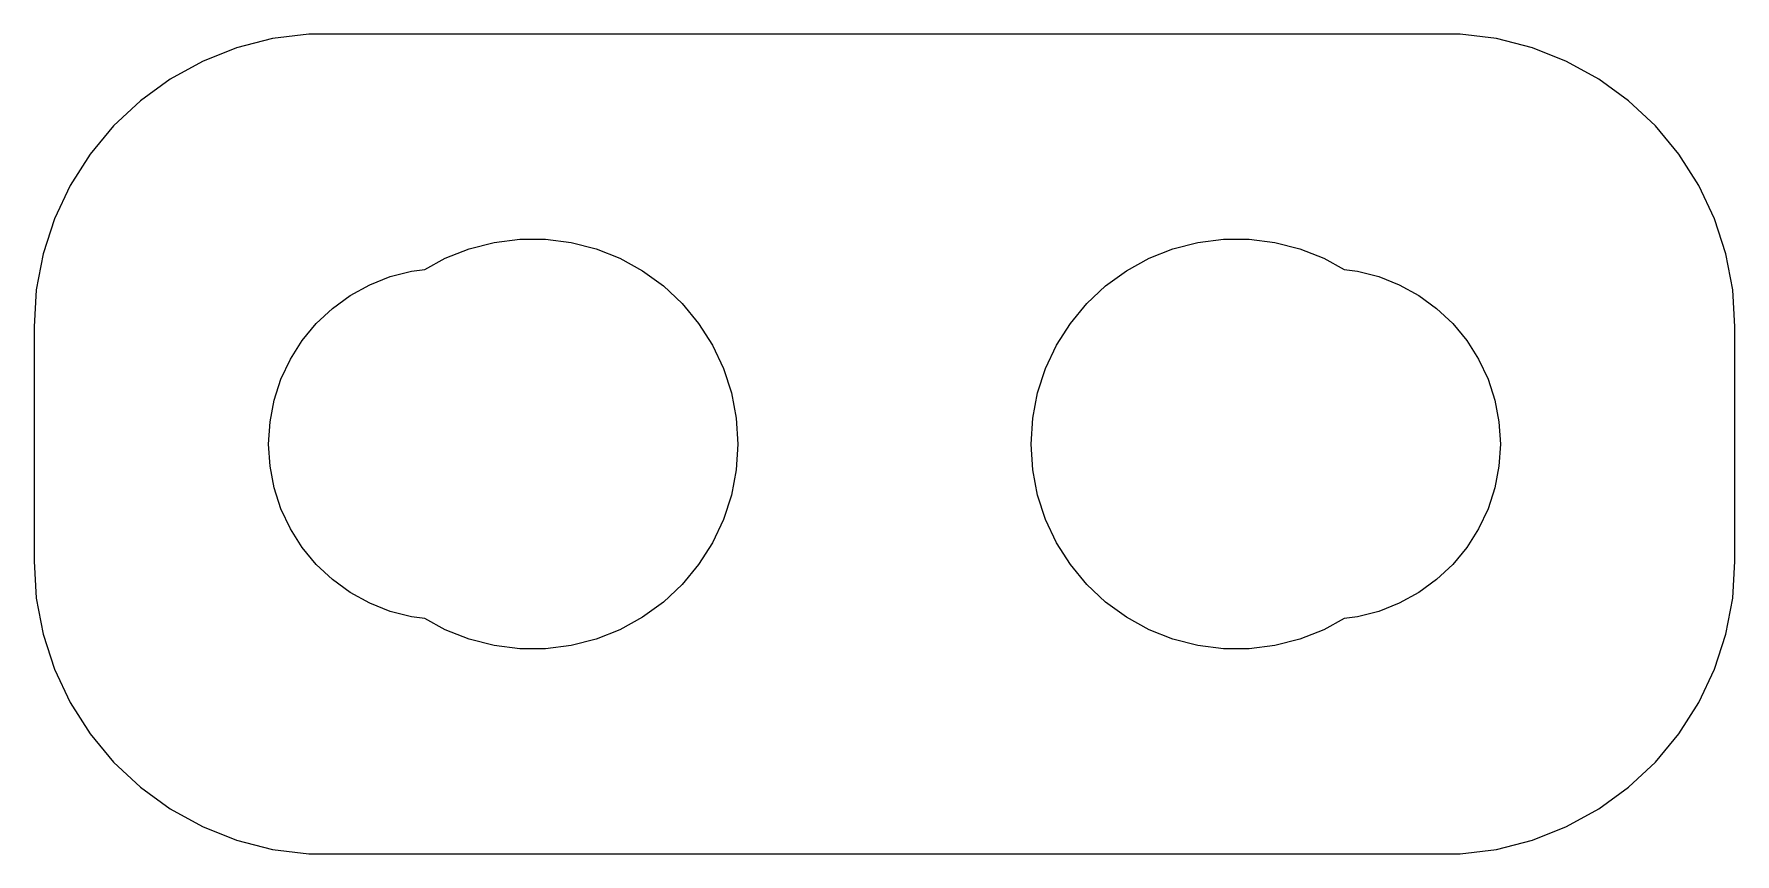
# Model space of a CAD drawing. Header units: metres. Extents: x -14.5 to 14.5, y 17 to 31.
import ezdxf

# ---------------------------------------------------------------- set-up
doc = ezdxf.new("R2010")
doc.units = ezdxf.units.M

msp = doc.modelspace()

# ---------------------------------------------------------------- linework, layer by layer
for p, q in [((-11.0451, 30.7553), (-11.6289, 30.5241)), ((-10.4369, 30.9114), (-11.0451, 30.7553)), ((-9.81395, 30.9901), (-10.4369, 30.9114)), ((9.81395, 30.9901), (-9.81395, 30.9901)), ((10.4369, 30.9114), (9.81395, 30.9901)), ((11.0451, 30.7553), (10.4369, 30.9114)), ((11.6289, 30.5241), (11.0451, 30.7553)), ((-11.6289, 30.5241), (-12.1791, 30.2216)), ((12.1791, 30.2216), (11.6289, 30.5241)), ((-12.1791, 30.2216), (-12.6871, 29.8526)), ((12.6871, 29.8526), (12.1791, 30.2216)), ((-12.6871, 29.8526), (-13.1448, 29.4227)), ((13.1448, 29.4227), (12.6871, 29.8526)), ((-13.1448, 29.4227), (-13.5451, 28.9389)), ((13.5451, 28.9389), (13.1448, 29.4227)), ((-13.5451, 28.9389), (-13.8815, 28.4088)), ((13.8815, 28.4088), (13.5451, 28.9389)), ((-13.8815, 28.4088), (-14.1489, 27.8406)), ((14.1489, 27.8406), (13.8815, 28.4088)), ((-14.1489, 27.8406), (-14.3429, 27.2434)), ((14.3429, 27.2434), (14.1489, 27.8406)), ((-7.49022, 27.1669), (-7.08156, 27.3287)), ((-7.08156, 27.3287), (-6.65582, 27.438)), ((-6.65582, 27.438), (-6.21976, 27.4931)), ((-6.21976, 27.4931), (-5.78023, 27.4931)), ((-5.78023, 27.4931), (-5.34416, 27.438)), ((-5.34416, 27.438), (-4.91843, 27.3287)), ((-4.91843, 27.3287), (-4.50977, 27.1669)), ((4.50977, 27.1669), (4.91843, 27.3287)), ((4.91843, 27.3287), (5.34416, 27.438)), ((5.34416, 27.438), (5.78023, 27.4931)), ((5.78023, 27.4931), (6.21976, 27.4931)), ((6.21976, 27.4931), (6.65582, 27.438)), ((6.65582, 27.438), (7.08156, 27.3287)), ((7.08156, 27.3287), (7.49022, 27.1669)), ((-14.3429, 27.2434), (-14.4606, 26.6267)), ((-8.06213, 26.9469), (-7.83923, 26.975)), ((-7.83923, 26.975), (-7.49022, 27.1669)), ((-4.50977, 27.1669), (-4.1246, 26.9551)), ((4.1246, 26.9551), (4.50977, 27.1669)), ((7.49022, 27.1669), (7.83923, 26.975)), ((7.83923, 26.975), (8.06213, 26.9469)), ((14.4606, 26.6267), (14.3429, 27.2434)), ((-9.10747, 26.533), (-8.77733, 26.7145)), ((-8.77733, 26.7145), (-8.42705, 26.8532)), ((-8.42705, 26.8532), (-8.06213, 26.9469)), ((-4.1246, 26.9551), (-3.76901, 26.6968)), ((-3.76901, 26.6968), (-3.44861, 26.3959)), ((3.44861, 26.3959), (3.76901, 26.6968)), ((3.76901, 26.6968), (4.1246, 26.9551)), ((8.06213, 26.9469), (8.42705, 26.8532)), ((8.42705, 26.8532), (8.77733, 26.7145)), ((8.77733, 26.7145), (9.10747, 26.533)), ((-14.4606, 26.6267), (-14.5, 26)), ((-9.41226, 26.3115), (-9.10747, 26.533)), ((-3.44861, 26.3959), (-3.16843, 26.0572)), ((3.16843, 26.0572), (3.44861, 26.3959)), ((9.10747, 26.533), (9.41226, 26.3115)), ((14.5, 26), (14.4606, 26.6267)), ((-9.6869, 26.0536), (-9.41226, 26.3115)), ((9.41226, 26.3115), (9.6869, 26.0536)), ((-14.5, 26), (-14.5, 22)), ((-9.92705, 25.7634), (-9.6869, 26.0536)), ((-3.16843, 26.0572), (-2.93292, 25.6861)), ((2.93292, 25.6861), (3.16843, 26.0572)), ((9.6869, 26.0536), (9.92705, 25.7634)), ((14.5, 22), (14.5, 26)), ((-10.1289, 25.4453), (-9.92705, 25.7634)), ((-2.93292, 25.6861), (-2.74577, 25.2884)), ((2.74577, 25.2884), (2.93292, 25.6861)), ((9.92705, 25.7634), (10.1289, 25.4453)), ((-10.2893, 25.1044), (-10.1289, 25.4453)), ((-2.74577, 25.2884), (-2.60995, 24.8704)), ((2.60995, 24.8704), (2.74577, 25.2884)), ((10.1289, 25.4453), (10.2893, 25.1044)), ((-10.4057, 24.7461), (-10.2893, 25.1044)), ((10.2893, 25.1044), (10.4057, 24.7461)), ((-10.4763, 24.376), (-10.4057, 24.7461)), ((-2.60995, 24.8704), (-2.52759, 24.4387)), ((2.52759, 24.4387), (2.60995, 24.8704)), ((10.4057, 24.7461), (10.4763, 24.376)), ((-10.5, 24), (-10.4763, 24.376)), ((-2.52759, 24.4387), (-2.5, 24)), ((2.5, 24), (2.52759, 24.4387)), ((10.4763, 24.376), (10.5, 24)), ((-10.4763, 23.624), (-10.5, 24)), ((-2.5, 24), (-2.52759, 23.5613)), ((2.52759, 23.5613), (2.5, 24)), ((10.5, 24), (10.4763, 23.624)), ((-10.4057, 23.2539), (-10.4763, 23.624)), ((-2.52759, 23.5613), (-2.60995, 23.1296)), ((2.60995, 23.1296), (2.52759, 23.5613)), ((10.4763, 23.624), (10.4057, 23.2539)), ((-10.2893, 22.8956), (-10.4057, 23.2539)), ((10.4057, 23.2539), (10.2893, 22.8956)), ((-2.60995, 23.1296), (-2.74577, 22.7116)), ((2.74577, 22.7116), (2.60995, 23.1296)), ((-10.1289, 22.5547), (-10.2893, 22.8956)), ((-2.74577, 22.7116), (-2.93292, 22.3139)), ((2.93292, 22.3139), (2.74577, 22.7116)), ((10.2893, 22.8956), (10.1289, 22.5547)), ((-9.92705, 22.2366), (-10.1289, 22.5547)), ((10.1289, 22.5547), (9.92705, 22.2366)), ((-9.6869, 21.9464), (-9.92705, 22.2366)), ((-2.93292, 22.3139), (-3.16843, 21.9428)), ((3.16843, 21.9428), (2.93292, 22.3139)), ((9.92705, 22.2366), (9.6869, 21.9464)), ((-14.5, 22), (-14.4606, 21.3733)), ((-9.41226, 21.6885), (-9.6869, 21.9464)), ((-3.16843, 21.9428), (-3.44861, 21.6041)), ((3.44861, 21.6041), (3.16843, 21.9428)), ((9.6869, 21.9464), (9.41226, 21.6885)), ((14.4606, 21.3733), (14.5, 22)), ((-9.10747, 21.467), (-9.41226, 21.6885)), ((-8.77733, 21.2855), (-9.10747, 21.467)), ((-3.44861, 21.6041), (-3.76901, 21.3032)), ((3.76901, 21.3032), (3.44861, 21.6041)), ((9.10747, 21.467), (8.77733, 21.2855)), ((9.41226, 21.6885), (9.10747, 21.467)), ((-14.4606, 21.3733), (-14.3429, 20.7566)), ((-8.42705, 21.1468), (-8.77733, 21.2855)), ((-3.76901, 21.3032), (-4.1246, 21.0449)), ((4.1246, 21.0449), (3.76901, 21.3032)), ((8.77733, 21.2855), (8.42705, 21.1468)), ((14.3429, 20.7566), (14.4606, 21.3733)), ((-8.06213, 21.0531), (-8.42705, 21.1468)), ((-7.83923, 21.025), (-8.06213, 21.0531)), ((-7.49022, 20.8331), (-7.83923, 21.025)), ((-4.1246, 21.0449), (-4.50977, 20.8331)), ((4.50977, 20.8331), (4.1246, 21.0449)), ((7.83923, 21.025), (7.49022, 20.8331)), ((8.06213, 21.0531), (7.83923, 21.025)), ((8.42705, 21.1468), (8.06213, 21.0531)), ((-14.3429, 20.7566), (-14.1489, 20.1594)), ((-7.08156, 20.6713), (-7.49022, 20.8331)), ((-6.65582, 20.562), (-7.08156, 20.6713)), ((-4.91843, 20.6713), (-5.34416, 20.562)), ((-4.50977, 20.8331), (-4.91843, 20.6713)), ((4.91843, 20.6713), (4.50977, 20.8331)), ((5.34416, 20.562), (4.91843, 20.6713)), ((7.08156, 20.6713), (6.65582, 20.562)), ((7.49022, 20.8331), (7.08156, 20.6713)), ((14.1489, 20.1594), (14.3429, 20.7566)), ((-6.21976, 20.5069), (-6.65582, 20.562)), ((-5.78023, 20.5069), (-6.21976, 20.5069)), ((-5.34416, 20.562), (-5.78023, 20.5069)), ((5.78023, 20.5069), (5.34416, 20.562)), ((6.21976, 20.5069), (5.78023, 20.5069)), ((6.65582, 20.562), (6.21976, 20.5069)), ((-14.1489, 20.1594), (-13.8815, 19.5912)), ((13.8815, 19.5912), (14.1489, 20.1594)), ((-13.8815, 19.5912), (-13.5451, 19.0611)), ((13.5451, 19.0611), (13.8815, 19.5912)), ((-13.5451, 19.0611), (-13.1448, 18.5773)), ((13.1448, 18.5773), (13.5451, 19.0611)), ((-13.1448, 18.5773), (-12.6871, 18.1474)), ((12.6871, 18.1474), (13.1448, 18.5773)), ((-12.6871, 18.1474), (-12.1791, 17.7784)), ((12.1791, 17.7784), (12.6871, 18.1474)), ((-12.1791, 17.7784), (-11.6289, 17.4759)), ((11.6289, 17.4759), (12.1791, 17.7784)), ((-11.6289, 17.4759), (-11.0451, 17.2447)), ((11.0451, 17.2447), (11.6289, 17.4759)), ((-11.0451, 17.2447), (-10.4369, 17.0886)), ((10.4369, 17.0886), (11.0451, 17.2447)), ((-10.4369, 17.0886), (-9.81395, 17.0099)), ((-9.81395, 17.0099), (9.81395, 17.0099)), ((9.81395, 17.0099), (10.4369, 17.0886))]:
    msp.add_line(p, q)

doc.saveas('drawing.dxf')
